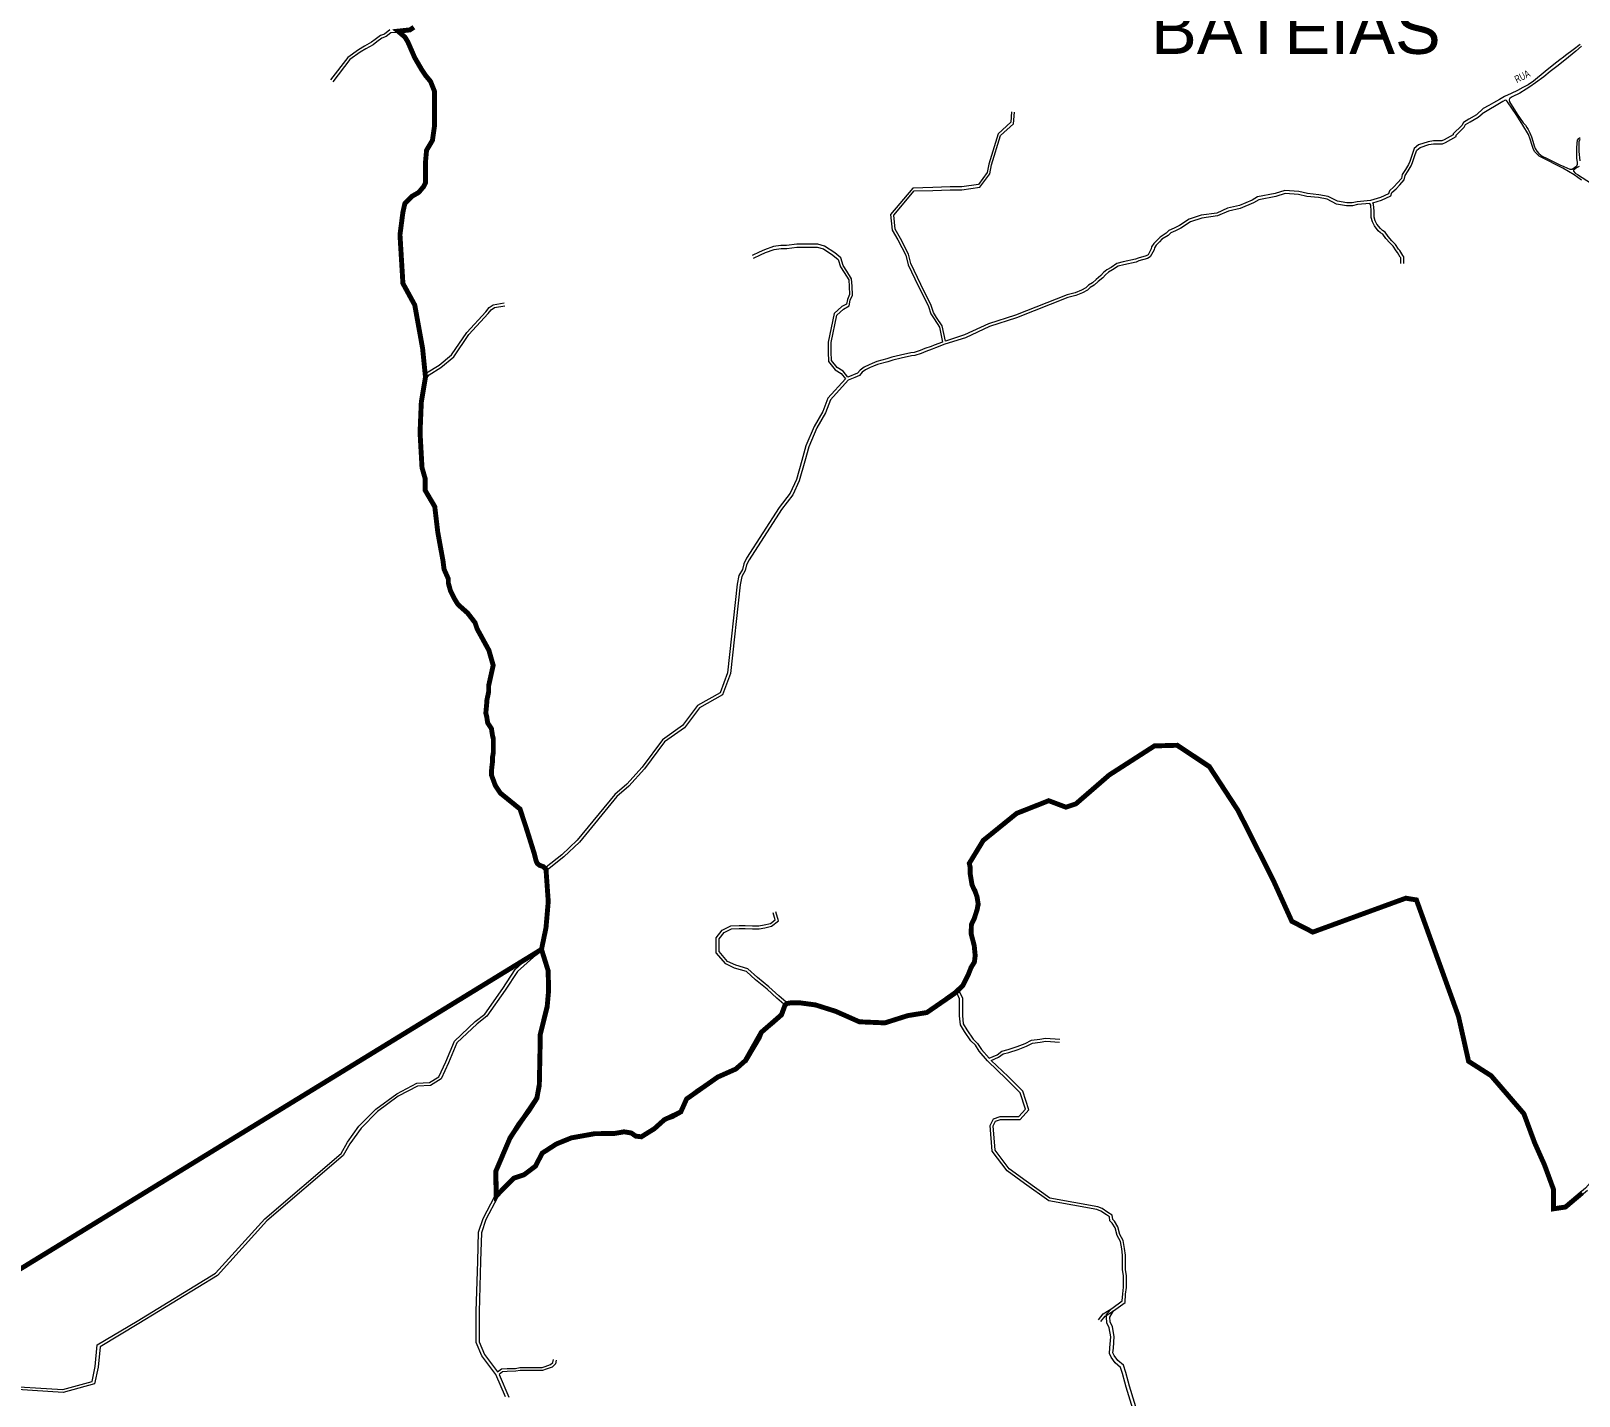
# Model space of a CAD drawing. Header units: millimetres. Extents: x 617885 to 663705, y 7172943 to 7234736.
# Drawn here: x 645561 to 648715, y 7190102 to 7192882 of the extents above; entities that cross this region are included whole.
import ezdxf

# ---------------------------------------------------------------- set-up
doc = ezdxf.new("R2010")
doc.units = ezdxf.units.MM
doc.layers.add('BAIRROS', color=12, linetype='Continuous')
doc.layers.add('TOP_VIAS 10.000', color=7, linetype='Continuous', lineweight=9)
doc.layers.add('VIAS', color=7, linetype='Continuous', lineweight=5)
doc.styles.add('LDUP', font='LDUP.SHX')
doc.styles.get("Standard").update_dxf_attribs({"font": 'arial.ttf'})

msp = doc.modelspace()

# ---------------------------------------------------------------- linework, layer by layer
at = {"layer": 'BAIRROS', "lineweight": 40, "ltscale": 0.3, "const_width": 10}
for points in [[(646340.9, 7192890.1), (646332.9, 7192884.6), (646308.6, 7192882), (646322.7, 7192870), (646328.7, 7192860), (646342.7, 7192827.9), (646356.7, 7192803.9), (646364.8, 7192791.8), (646374.8, 7192779.8), (646382.8, 7192759.8), (646382.8, 7192743.7), (646382.8, 7192707.7), (646382.8, 7192687.6), (646378.8, 7192659.6), (646366.8, 7192639.6), (646364.8, 7192617.5), (646364.8, 7192603.5), (646364.8, 7192589.5), (646364.8, 7192573.4), (646360.8, 7192565.4), (646350.7, 7192553.4), (646336.7, 7192545.4), (646328.7, 7192537.4), (646322.7, 7192531.4), (646318.6, 7192513.3), (646312.6, 7192467.2), (646318.6, 7192368.2), (646342.7, 7192324.1), (646358.7, 7192235.9), (646364.6, 7192177.3), (646356.1, 7192126.4), (646353.5, 7192064.4), (646357.5, 7191992.8), (646363.7, 7191971.4), (646363.7, 7191947), (646383.5, 7191913.4), (646389.6, 7191861.5), (646400.2, 7191803.4), (646402.4, 7191786), (646411.1, 7191766.4), (646411.1, 7191757.7), (646415.4, 7191742.5), (646424.1, 7191725.1), (646430.7, 7191714.2), (646450.3, 7191696.8), (646465.5, 7191677.2), (646469.9, 7191664.2), (646480.7, 7191644.6), (646493.8, 7191620.7), (646502.5, 7191590.2), (646493.3, 7191548.8), (646493.3, 7191536.3), (646489.4, 7191518), (646489.4, 7191513.2), (646487.5, 7191492.9), (646489.4, 7191485.2), (646491.3, 7191472.7), (646499, 7191461.1), (646501, 7191447.6), (646502.9, 7191439.9), (646502.9, 7191420.6), (646502.9, 7191412.9), (646501, 7191402.3), (646501, 7191392.7), (646500, 7191385), (646499, 7191374.4), (646499, 7191366.7), (646506.8, 7191345.5), (646517.2, 7191329.8), (646557.1, 7191297.5), (646569.3, 7191260.7), (646586.3, 7191206.5), (646588.1, 7191199.3), (646589, 7191195), (646590.8, 7191189.9), (646592.6, 7191186.3), (646596.8, 7191182.9), (646604.4, 7191180.2), (646610.1, 7191174.8), (646614.7, 7191109), (646610.1, 7191055.5), (646600.9, 7191011.5), (646600.9, 7191011.5), (646614.3, 7190968.7), (646615.6, 7190929.8), (646612.5, 7190894.8), (646598.6, 7190838.9), (646596.5, 7190736), (646591.5, 7190708.2), (646571, 7190678.1), (646537.1, 7190628.1), (646508, 7190559.8), (646508.8, 7190509.2), (646544.1, 7190545.3), (646565.5, 7190552.5), (646588.6, 7190569.9), (646602.4, 7190596.5), (646631.5, 7190615.3), (646662, 7190627.6), (646709.3, 7190636.1), (646749.2, 7190636.5), (646769.3, 7190639.9), (646783.8, 7190637.5), (646793, 7190631.1), (646804.4, 7190629.8), (646830.8, 7190646.2), (646851.2, 7190664.5), (646884.7, 7190680.4), (646896.6, 7190706.9), (646959.9, 7190751.4), (646996.8, 7190767.8), (647016.2, 7190784.9), (647048.8, 7190842.6), (647089.7, 7190878.3), (647096.9, 7190897.8), (647101.3, 7190901.3), (647110.7, 7190902.9), (647128.4, 7190902.5), (647159.1, 7190898.4), (647200.2, 7190885.4), (647248.6, 7190864), (647300.5, 7190861.8), (647347.1, 7190876.6), (647386, 7190882.9), (647398.5, 7190891.5), (647424, 7190909.1), (647448.5, 7190926.7), (647459.1, 7190937.8), (647470.5, 7190960.3), (647476.2, 7190974.9), (647482.9, 7190985.7), (647484.5, 7190998.7), (647482.5, 7191019.4), (647476.2, 7191043.2), (647476.8, 7191062.2), (647482.4, 7191073.8), (647488.7, 7191093.3), (647490.5, 7191104.6), (647488.2, 7191118.7), (647484.9, 7191128.2), (647482.3, 7191133.8), (647478.1, 7191142.7), (647474.2, 7191166), (647474.2, 7191179.2), (647472.5, 7191186.8), (647500.9, 7191233.4), (647569, 7191288.6), (647634.3, 7191314.4), (647669.4, 7191301.2), (647689.7, 7191308), (647757.6, 7191366.8), (647849.7, 7191426), (647895.8, 7191427.3), (647961.7, 7191383.6), (648020.1, 7191294.2), (648091.5, 7191152.9), (648129.6, 7191068.7), (648172.3, 7191046.7), (648361.7, 7191115.8), (648383.4, 7191112.3), (648469.1, 7190875.2), (648489.7, 7190783.5), (648535.6, 7190754.2), (648602.3, 7190676.8), (648624.3, 7190617.4), (648644.3, 7190572.5), (648662.5, 7190523.1), (648662.5, 7190483), (648687.1, 7190486.7), (648721.3, 7190515.6)], [(644300.1, 7189600.9), (646600.9, 7191011.5), (646601.6, 7191009.5), (646614.3, 7190968.7), (646615.6, 7190929.8), (646612.5, 7190894.8), (646598.6, 7190838.9), (646596.5, 7190736), (646591.5, 7190708.2), (646571, 7190678.1), (646537.1, 7190628.1), (646508, 7190559.8), (646508.8, 7190509.2), (646544.1, 7190545.3), (646565.5, 7190552.5), (646588.6, 7190569.9), (646602.4, 7190596.5), (646631.5, 7190615.3), (646662, 7190627.6), (646709.3, 7190636.1), (646749.2, 7190636.5), (646769.3, 7190639.9), (646783.8, 7190637.5), (646793, 7190631.1), (646804.4, 7190629.8), (646830.8, 7190646.2), (646851.2, 7190664.5), (646884.7, 7190680.4), (646896.6, 7190706.9), (646959.9, 7190751.4), (646996.8, 7190767.8), (647016.2, 7190784.9), (647048.8, 7190842.6), (647089.7, 7190878.3), (647096.9, 7190897.8), (647101.3, 7190901.3), (647110.7, 7190902.9), (647128.4, 7190902.5), (647159.1, 7190898.4), (647200.2, 7190885.4), (647248.6, 7190864), (647300.5, 7190861.8), (647347.1, 7190876.6), (647386, 7190882.9), (647398.5, 7190891.5), (647424, 7190909.1), (647441.8, 7190921.3), (647459.1, 7190937.8), (647470.5, 7190960.3), (647476.2, 7190974.9), (647482.9, 7190985.7), (647484.5, 7190998.7), (647482.5, 7191019.4), (647476.2, 7191043.2), (647476.8, 7191062.2), (647482.4, 7191073.8), (647488.7, 7191093.3), (647490.5, 7191104.6), (647488.2, 7191118.7), (647484.9, 7191128.2), (647482.3, 7191133.8), (647478.1, 7191142.7), (647474.2, 7191166), (647474.2, 7191179.2), (647472.5, 7191186.8), (647500.9, 7191233.4), (647569, 7191288.6), (647634.3, 7191314.4), (647669.4, 7191301.2), (647689.7, 7191308), (647757.6, 7191366.8), (647849.7, 7191426), (647895.8, 7191427.3), (647961.7, 7191383.6), (648020.1, 7191294.2), (648091.5, 7191152.9), (648129.6, 7191068.7), (648172.3, 7191046.7), (648361.7, 7191115.8), (648383.4, 7191112.3), (648469.1, 7190875.2), (648489.7, 7190783.5), (648535.6, 7190754.2), (648602.3, 7190676.8), (648624.3, 7190617.4), (648644.3, 7190572.5), (648662.5, 7190523.1), (648662.5, 7190483), (648687.1, 7190486.7), (648721.3, 7190515.6)]]:
    msp.add_lwpolyline(points, dxfattribs=at)
at = {"layer": 'VIAS', "color": 253}
for points in [[(646291.8, 7192884.6), (646281.3, 7192876.2), (646272.6, 7192873.1), (646262.1, 7192864.7), (646254.7, 7192859.3), (646240.1, 7192851.2), (646228.3, 7192844.1), (646206.1, 7192828.5), (646170.9, 7192782.7)], [(646361.8, 7192574.1), (646361.8, 7192617.6), (646363.8, 7192640.5), (646375.9, 7192660.6), (646379.8, 7192687.9), (646379.8, 7192759.2), (646372.2, 7192778.3), (646362.4, 7192790), (646354.2, 7192802.3), (646340, 7192826.5), (646326, 7192858.6), (646320.3, 7192868), (646307.5, 7192879), (646294, 7192878.6), (646284.2, 7192870.8), (646275.6, 7192867.8), (646265.8, 7192860), (646258, 7192854.2), (646243.1, 7192846.1), (646231.6, 7192839), (646210.2, 7192824.1), (646175.6, 7192779.1)], [(646306.7, 7192879.7), (646306.7, 7192879.7)], [(646341.8, 7192887.1), (646334, 7192881.7), (646315.8, 7192879.8), (646325, 7192871.9), (646331.3, 7192861.3), (646345.4, 7192829.3), (646359.3, 7192805.4), (646367.2, 7192793.6), (646377.4, 7192781.4), (646385.8, 7192760.3)], [(648716.9, 7192855.1), (648702.5, 7192844), (648687, 7192832.6), (648682.9, 7192829.3), (648675.8, 7192823.9), (648663.4, 7192813.8), (648646, 7192800), (648622, 7192780.2), (648611.2, 7192772.6), (648600.2, 7192767), (648589.6, 7192761.3), (648576.3, 7192755.2), (648562.9, 7192748.6), (648552.7, 7192743.1), (648540.5, 7192736.1), (648530.9, 7192730.4), (648519.7, 7192724.2)], [(648719.6, 7192851.5), (648708.3, 7192841.2), (648693.5, 7192828.8), (648672.3, 7192812), (648656, 7192799.6), (648642.7, 7192789.2), (648625.7, 7192776.6), (648614.6, 7192768.6), (648606.9, 7192764), (648593.8, 7192755.8), (648578.7, 7192748.3), (648574.4, 7192745.5), (648572.8, 7192744.7), (648572.1, 7192742), (648572.8, 7192738), (648588.9, 7192712.9), (648588.9, 7192712.9), (648594.8, 7192703.9), (648601, 7192695.5), (648605.3, 7192690.2), (648608.5, 7192685.9), (648611.1, 7192682), (648614.6, 7192675.2), (648617.6, 7192666.8), (648620.5, 7192657.8), (648623.6, 7192648.4), (648625.6, 7192642.7), (648628.7, 7192637.8), (648633.1, 7192633.1), (648639.4, 7192627.6), (648649.8, 7192622.8), (648660.5, 7192617.3), (648675.8, 7192609.7), (648683.4, 7192606), (648695.7, 7192600.8), (648701, 7192601.2), (648705.4, 7192604.4), (648708.2, 7192606.1), (648710.2, 7192608), (648711.4, 7192610.8), (648711.5, 7192614.2), (648710.1, 7192623), (648710, 7192633.2), (648710.2, 7192643.9), (648711.1, 7192654.1), (648711.8, 7192660), (648714, 7192663.3), (648717.3, 7192665.3)], [(646385.8, 7192760.3), (646385.8, 7192687.4), (646381.7, 7192658.6), (646369.7, 7192638.6), (646367.8, 7192617.4), (646367.8, 7192572.7), (646363.3, 7192563.8), (646352.7, 7192551.1), (646338.5, 7192543), (646330.8, 7192535.2), (646325.4, 7192529.8), (646321.6, 7192512.8), (646315.6, 7192467.1), (646321.6, 7192369), (646345.6, 7192325.1), (646361.7, 7192236.3), (646366.8, 7192185.8), (646392.4, 7192201.5), (646417.5, 7192222.9), (646448.5, 7192268.2), (646487.8, 7192310.6), (646494.3, 7192319), (646502.7, 7192324.6), (646525.1, 7192328.4)], [(648720, 7192578.7), (648704.7, 7192589.1), (648681.7, 7192602.6), (648637.6, 7192625), (648633.8, 7192627.5), (648628.7, 7192631.9), (648624.9, 7192636.4), (648622.1, 7192641.1), (648618.9, 7192649.1), (648615.4, 7192662.1), (648611.9, 7192671.7), (648600.3, 7192690.8), (648586.9, 7192712.1), (648568.9, 7192738.3), (648567.1, 7192741.1), (648564.5, 7192741.4), (648559.3, 7192738.8), (648517.5, 7192713.9)], [(647558.3, 7192717.5), (647556.8, 7192696.3), (647531, 7192673.1), (647512.1, 7192611.1), (647509, 7192594.1), (647490.9, 7192569.6), (647457.2, 7192565), (647433.4, 7192565), (647398.3, 7192563.5), (647357.5, 7192562.5), (647312.2, 7192508.8), (647315.6, 7192476.6), (647327.1, 7192456.9), (647342.9, 7192425.4), (647347.7, 7192406.3), (647368.4, 7192363.1), (647385.8, 7192328.4), (647389.4, 7192321.2), (647393.8, 7192306), (647400.9, 7192295.7), (647411.8, 7192279.3), (647418.1, 7192248.8), (647401.2, 7192242.4), (647394.7, 7192239.5), (647381.8, 7192235.3), (647372.3, 7192231.2), (647360.4, 7192227.2), (647353.5, 7192226.7), (647332.6, 7192221.9), (647314.7, 7192217.7), (647304.7, 7192214.2), (647284, 7192208.9), (647274.9, 7192205.2)], [(647318.5, 7192506.9), (647360.4, 7192556.6), (647398.5, 7192557.5), (647433.6, 7192559), (647457.6, 7192559), (647494.2, 7192564), (647514.6, 7192591.6), (647517.9, 7192609.7), (647536.2, 7192669.7), (647562.6, 7192693.5), (647564.3, 7192717)], [(648519.7, 7192724.2), (648505.9, 7192711.4), (648490.2, 7192702.8), (648479.1, 7192696), (648475.7, 7192690.1), (648458.3, 7192672.7), (648458.3, 7192670.8), (648440, 7192660.6), (648435.1, 7192658.5), (648417.9, 7192658.5), (648407.1, 7192656.8), (648387.9, 7192650.2), (648378.8, 7192642.9), (648375.4, 7192632.5), (648369.8, 7192616.6), (648367.5, 7192610.5), (648361.3, 7192600.4), (648354.6, 7192590.3), (648353, 7192581.8), (648344.8, 7192572.8), (648337.7, 7192565), (648328.5, 7192556.6), (648326.3, 7192550.7), (648310, 7192543.3), (648289.9, 7192536.8), (648262.6, 7192534.6), (648252.8, 7192532.4), (648241.3, 7192532.4), (648222.3, 7192535.6), (648203.6, 7192545.5), (648184.4, 7192548.9), (648161.4, 7192551), (648143.8, 7192555.4), (648115.5, 7192557.7), (648095.4, 7192551), (648059.9, 7192544.3), (648048.6, 7192537.6), (648022.7, 7192526.8), (647998.5, 7192521.3), (647976.7, 7192511.5), (647945, 7192507.1), (647920.2, 7192499.2), (647900.5, 7192486.3), (647889.8, 7192480.9), (647879.3, 7192476), (647873.7, 7192470.5), (647861.2, 7192462.7)], [(648342, 7192560.7), (648349.3, 7192568.8), (648358.6, 7192579), (648360.3, 7192588), (648366.3, 7192597.2), (648372.9, 7192607.8), (648375.4, 7192614.5), (648381, 7192630.5), (648384, 7192639.3), (648390.9, 7192644.8), (648408.5, 7192651), (648418.4, 7192652.5), (648436.4, 7192652.5), (648442.7, 7192655.2), (648464.3, 7192667.3), (648464.3, 7192670.2), (648480.5, 7192686.4), (648483.5, 7192691.7), (648493.2, 7192697.6), (648509.4, 7192706.5), (648517.5, 7192713.9)], [(647531, 7192673.1), (647512.1, 7192611.1)], [(647517.9, 7192609.7), (647536.2, 7192669.7)], [(648716.3, 7192661), (648714.4, 7192656.7), (648714.1, 7192652.4), (648714.6, 7192637.2), (648716.3, 7192618.2)], [(648715.1, 7192606.5), (648709.4, 7192603.5), (648703.6, 7192599), (648703.4, 7192597), (648707.1, 7192592.9), (648711.8, 7192589.9), (648740.1, 7192571.9)], [(646490.3, 7191536.6), (646490.3, 7191549.1), (646499.4, 7191590.1), (646491, 7191619.5), (646478.1, 7191643.2), (646467.1, 7191663), (646462.8, 7191675.8), (646448.1, 7191694.8), (646428.3, 7191712.3), (646421.5, 7191723.7), (646412.6, 7191741.4), (646408.1, 7191757.3), (646408.1, 7191765.8), (646399.4, 7191785.2), (646397.2, 7191803), (646386.7, 7191861.1), (646380.6, 7191912.5), (646360.7, 7191946.2), (646360.7, 7191971), (646354.6, 7191992.3), (646350.5, 7192064.4), (646353.1, 7192126.8), (646361.6, 7192177.4), (646355.8, 7192235.5), (646339.8, 7192323.1), (646315.7, 7192367.3), (646309.6, 7192467.3), (646315.7, 7192513.8), (646319.9, 7192532.9), (646326.5, 7192539.5), (646334.9, 7192547.8), (646348.8, 7192555.7), (646358.2, 7192567.1), (646361.8, 7192574.1)], [(647357.5, 7192562.5), (647312.2, 7192508.8)], [(647861.2, 7192462.7), (647855.6, 7192457), (647848.3, 7192449.8), (647844, 7192442.8), (647843.2, 7192438.8), (647836.7, 7192426.7), (647833.1, 7192424.2), (647816.2, 7192419.6), (647810.9, 7192417.3), (647786.2, 7192412), (647773.2, 7192408.7), (647761.2, 7192400.7), (647752.5, 7192396), (647745.9, 7192390.2), (647740.4, 7192384), (647731.2, 7192376.3), (647723.7, 7192369.5), (647715.1, 7192364.8), (647709.6, 7192359.4), (647700.8, 7192354.2), (647687.9, 7192348.9), (647671.6, 7192345.1), (647566.5, 7192303.8), (647511.7, 7192286), (647462.8, 7192263.1), (647423.8, 7192250.8), (647417.5, 7192281.7), (647405.9, 7192299), (647399.3, 7192308.6), (647395, 7192323.4), (647373.8, 7192365.7), (647353.3, 7192408.4), (647348.5, 7192427.5), (647332.4, 7192459.8), (647321.5, 7192478.5), (647318.5, 7192506.9), (647360.4, 7192556.6)], [(648357.8, 7192408.4), (648357.8, 7192422.1), (648355.4, 7192425.3), (648349.7, 7192434.9), (648347.1, 7192438.1), (648340.7, 7192447.7), (648333.5, 7192454.8), (648326.1, 7192463.5), (648319.5, 7192472.8), (648314.1, 7192476.2), (648310, 7192479.7), (648302.8, 7192488.7), (648299.3, 7192495.7), (648297.5, 7192503.3), (648297.5, 7192515.8), (648296.2, 7192529.2), (648294.7, 7192532), (648312.2, 7192537.7), (648331, 7192546.3), (648333.6, 7192553.1), (648342, 7192560.7)], [(648062.1, 7192538.6), (648051.3, 7192532.2), (648024.6, 7192521.1), (648000.4, 7192515.6)], [(648096.9, 7192545.2), (648062.1, 7192538.6)], [(648116.3, 7192551.6), (648096.9, 7192545.2)], [(648142.9, 7192549.5), (648116.3, 7192551.6)], [(648183.6, 7192542.9), (648160.4, 7192545.1), (648142.9, 7192549.5)], [(648253.5, 7192526.4), (648240.8, 7192526.4), (648220.3, 7192529.8), (648201.7, 7192539.7), (648183.6, 7192542.9)], [(648263.5, 7192528.6), (648253.5, 7192526.4)], [(648288.7, 7192530.7), (648263.5, 7192528.6)], [(648291.5, 7192515.5), (648290.3, 7192527.5), (648288.7, 7192530.7)], [(648000.4, 7192515.6), (647978.4, 7192505.7), (647946.3, 7192501.2), (647922.8, 7192493.8), (647903.5, 7192481), (647892.4, 7192475.5), (647882.8, 7192471)], [(648293.6, 7192493.7), (648291.5, 7192502.6), (648291.5, 7192515.5)], [(648297.7, 7192485.4), (648293.6, 7192493.7)], [(647877.4, 7192465.7), (647865, 7192458), (647859.8, 7192452.8), (647853, 7192446), (647849.6, 7192440.6), (647848.9, 7192436.8), (647841.3, 7192422.5), (647835.6, 7192418.7), (647818.2, 7192414)], [(647882.8, 7192471), (647877.4, 7192465.7)], [(648310.5, 7192471.3), (648305.7, 7192475.5), (648297.7, 7192485.4)], [(648315.3, 7192468.3), (648310.5, 7192471.3)], [(648321.4, 7192459.8), (648315.3, 7192468.3)], [(648329.1, 7192450.8), (648321.4, 7192459.8)], [(647191.8, 7192211), (647190.9, 7192229), (647190.9, 7192247.7), (647202.5, 7192303.7), (647216.3, 7192316), (647227.8, 7192322.2), (647229.9, 7192333.7), (647234.8, 7192344.5), (647233.8, 7192362.4), (647232.8, 7192377.5), (647222.8, 7192393.4), (647215.4, 7192404.5), (647210.5, 7192420.1), (647198.3, 7192430.3), (647177.8, 7192444), (647163.6, 7192448.1), (647121, 7192448.1), (647100, 7192445.2), (647088.6, 7192445.2), (647073.8, 7192443.2), (647055.3, 7192436.4), (647044.7, 7192431.6), (647030.4, 7192424.9)], [(647032.9, 7192419.5), (647047.2, 7192426.2), (647057.6, 7192430.9), (647075.2, 7192437.4), (647089, 7192439.2), (647100.5, 7192439.2), (647121.4, 7192442.1), (647162.7, 7192442.1), (647175.2, 7192438.5), (647194.7, 7192425.5)], [(648342.3, 7192434.5), (648336, 7192443.9), (648329.1, 7192450.8)], [(648350.4, 7192421.9), (648344.8, 7192431.4), (648342.3, 7192434.5)], [(647194.7, 7192425.5), (647205.3, 7192416.7)], [(647205.3, 7192416.7), (647210, 7192401.9)], [(647210, 7192401.9), (647217.8, 7192390.1)], [(647775.7, 7192403.1), (647764.3, 7192395.6), (647755.9, 7192391), (647750.1, 7192385.9)], [(647818.2, 7192414), (647812.7, 7192411.6), (647787.6, 7192406.1), (647775.7, 7192403.1)], [(648351.8, 7192420.1), (648350.4, 7192421.9)], [(648351.8, 7192408.4), (648351.8, 7192420.1)], [(647217.8, 7192390.1), (647226.9, 7192375.6), (647227.8, 7192362.1)], [(647395, 7192323.4), (647373.8, 7192365.7)], [(647735.2, 7192371.8), (647727.2, 7192364.6), (647718.7, 7192360), (647713.3, 7192354.6)], [(647750.1, 7192385.9), (647744.6, 7192379.7), (647735.2, 7192371.8)], [(647228.7, 7192345.7), (647224.1, 7192335.5), (647222.4, 7192326.1)], [(647227.8, 7192362.1), (647228.7, 7192345.7)], [(647673.4, 7192339.3), (647568.5, 7192298.2)], [(647703.4, 7192348.8), (647689.8, 7192343.2), (647673.4, 7192339.3)], [(647713.3, 7192354.6), (647703.4, 7192348.8)], [(646595, 7191188.2), (646593.6, 7191191.1), (646591.9, 7191195.8), (646591, 7191199.9), (646589.1, 7191207.3), (646572.1, 7191261.6), (646559.6, 7191299.2), (646519.5, 7191331.8), (646509.5, 7191346.8), (646502, 7191367.2), (646502, 7191374.3), (646503, 7191384.7), (646504, 7191392.5), (646504, 7191402.1), (646505.9, 7191412.7), (646505.9, 7191440.3), (646503.9, 7191448.2), (646501.9, 7191462.2), (646494.2, 7191473.8), (646492.3, 7191485.8), (646490.5, 7191493.1), (646492.4, 7191513), (646492.4, 7191517.7), (646496.3, 7191536), (646496.3, 7191548.5), (646505.6, 7191590.3), (646496.6, 7191621.8), (646483.4, 7191646.1), (646472.6, 7191665.4), (646468.2, 7191678.7), (646452.5, 7191698.9), (646433, 7191716.2), (646426.8, 7191726.6), (646418.2, 7191743.6), (646414.1, 7191758.2), (646414.1, 7191767.1), (646405.3, 7191786.8), (646403.2, 7191803.9), (646392.6, 7191862), (646386.4, 7191914.4), (646366.7, 7191947.8), (646366.7, 7191971.8), (646360.5, 7191993.3), (646356.5, 7192064.4), (646359.1, 7192126.1), (646367.5, 7192176.1), (646371.9, 7192181.9), (646395.9, 7192196.6), (646422, 7192218.8), (646453.2, 7192264.4), (646492.4, 7192306.7), (646498.4, 7192314.5), (646505, 7192318.9), (646526.1, 7192322.5)], [(647197, 7192306.8), (647184.9, 7192248.3), (647184.9, 7192228.9), (647185.9, 7192208.8), (647199.2, 7192192.4), (647211.6, 7192184.8), (647220, 7192173.5), (647184.4, 7192134.2), (647174.1, 7192107.2), (647156.3, 7192076.8), (647139.7, 7192037.1), (647131.6, 7192007.5), (647120.6, 7191968.4), (647107.7, 7191940.6), (647084.8, 7191911.4), (647018.6, 7191808.3), (647013.3, 7191796.6), (647010.3, 7191785.6), (647003, 7191773.2), (646999.9, 7191755.3), (646980.2, 7191575), (646964.8, 7191534.2), (646918.6, 7191508.3), (646888, 7191467.4), (646847.2, 7191438.4), (646806.3, 7191382.9), (646774.6, 7191348.3), (646750.3, 7191327.3), (646673.8, 7191234), (646642.3, 7191204.3), (646610.3, 7191178.8), (646606, 7191182.8), (646598.3, 7191185.6), (646595, 7191188.2)], [(647212.9, 7192320.9), (647197, 7192306.8), (647184.9, 7192248.3)], [(647190.9, 7192247.7), (647202.5, 7192303.7)], [(647222.4, 7192326.1), (647212.9, 7192320.9)], [(647513.9, 7192280.4), (647465, 7192257.5)], [(647568.5, 7192298.2), (647513.9, 7192280.4)], [(647403.5, 7192236.8), (647396.9, 7192233.9)], [(647422.5, 7192244.1), (647403.5, 7192236.8)], [(647465, 7192257.5), (647422.5, 7192244.1)], [(647203.3, 7192197), (647191.8, 7192211)], [(647274.9, 7192205.2), (647268.3, 7192202.2), (647258, 7192197.4), (647250.4, 7192191.7), (647244.9, 7192185.6), (647224.9, 7192177)], [(647316.4, 7192212), (647306.4, 7192208.4), (647285.8, 7192203.1)], [(647361.6, 7192221.3), (647354.4, 7192220.7), (647334, 7192216.1), (647316.4, 7192212)], [(647374.5, 7192225.6), (647361.6, 7192221.3)], [(647383.9, 7192229.7), (647374.5, 7192225.6)], [(647396.9, 7192233.9), (647383.9, 7192229.7)], [(647244.9, 7192185.6), (647224.9, 7192177), (647215.7, 7192189.3), (647203.3, 7192197)], [(647248.5, 7192180.6), (647239.5, 7192176.7), (647225.7, 7192170.8)], [(647254.5, 7192187.3), (647248.5, 7192180.6)], [(647277.2, 7192199.7), (647270.8, 7192196.8), (647261.1, 7192192.2), (647254.5, 7192187.3)], [(647285.8, 7192203.1), (647277.2, 7192199.7)], [(647225.7, 7192170.8), (647189.6, 7192131), (647179.5, 7192104.6), (647161.7, 7192074.1), (647145.3, 7192035.1), (647137.4, 7192005.9), (647126.2, 7191966.3)], [(647126.2, 7191966.3), (647112.9, 7191937.5)], [(647112.9, 7191937.5), (647089.7, 7191907.9), (647023.9, 7191805.4)], [(647023.9, 7191805.4), (647018.9, 7191794.6), (647015.8, 7191783.2), (647008.8, 7191771.1)], [(647008.8, 7191771.1), (647005.8, 7191754.4)], [(647005.8, 7191754.4), (646986.1, 7191573.6)], [(646986.1, 7191573.6), (646969.6, 7191530)], [(645491.3, 7190123.4), (645625.6, 7190114.9), (645685.5, 7190131.4), (645691.5, 7190161.5), (645695.9, 7190205.7), (645777.2, 7190254.4), (645936.9, 7190352), (646037.4, 7190462.6), (646192.5, 7190595.6), (646205.4, 7190618.8), (646229.1, 7190651.4), (646262.7, 7190685.5), (646263.1, 7190685.8), (646306, 7190717.6), (646346.8, 7190738.7), (646372.8, 7190740.1), (646392.1, 7190751.7), (646405.9, 7190782.6), (646423.6, 7190824.7), (646465.8, 7190864.6), (646485.3, 7190879.8), (646522.2, 7190931.9), (646547.6, 7190970.5), (646580.9, 7191000.3), (646598.2, 7191013.2), (646607.1, 7191055.9), (646611.7, 7191109.1), (646607.2, 7191173.4), (646602.8, 7191177.6), (646595.4, 7191180.3), (646590.2, 7191184.3), (646588, 7191188.7), (646586.1, 7191194.2), (646585.2, 7191198.6), (646583.4, 7191205.7), (646566.4, 7191259.7), (646554.5, 7191295.7), (646515, 7191327.8), (646504.1, 7191344.1), (646496, 7191366.2), (646496, 7191374.5), (646497, 7191385.3), (646498, 7191392.9), (646498, 7191402.6), (646499.9, 7191413.2), (646499.9, 7191439.5), (646498, 7191447), (646496.2, 7191460), (646488.5, 7191471.6), (646486.5, 7191484.6), (646484.4, 7191492.7), (646486.4, 7191513.3), (646486.4, 7191518.3), (646490.3, 7191536.6)], [(646969.6, 7191530), (646922.7, 7191503.7), (646892.2, 7191463.1), (646851.5, 7191434)], [(646851.5, 7191434), (646811, 7191379.1), (646778.7, 7191343.9)], [(648732.1, 7190520.5), (648688.5, 7190484.4), (648659.8, 7190478.1), (648659.8, 7190522.8), (648642.9, 7190568.3), (648621.8, 7190616.4), (648600.2, 7190674.6), (648533.2, 7190752.3), (648487.4, 7190780.8), (648466.4, 7190873.5), (648381.2, 7191110), (648362.3, 7191113.2), (648258, 7191074.3), (648173.3, 7191043.6), (648127.6, 7191066.1), (648089.9, 7191149.6), (648017.4, 7191292.6), (647959.9, 7191381.7), (647895, 7191424.6), (647851.9, 7191423.5), (647760.6, 7191364.9), (647691.7, 7191305.6), (647670.1, 7191298), (647634.7, 7191311), (647572.3, 7191286.7), (647503.4, 7191231.8), (647475.7, 7191185.9), (647475.7, 7191185.9), (647476.8, 7191180), (647476.8, 7191169), (647477.5, 7191162.2), (647480.5, 7191145.9), (647482.5, 7191139.7), (647487, 7191132.2), (647490.5, 7191121.3), (647492.8, 7191110.9), (647493.7, 7191101.5), (647490.5, 7191090.6), (647487.9, 7191079.6), (647480.1, 7191062.2), (647479.2, 7191057), (647479.2, 7191044.9), (647480.7, 7191039.4), (647483.3, 7191028.7), (647484.4, 7191024.9), (647486.6, 7191011.3), (647487.7, 7190998.6), (647486, 7190986), (647479.4, 7190974), (647475.2, 7190962.9), (647470.3, 7190953.2), (647466.1, 7190944.6), (647461.6, 7190936.2), (647452, 7190926.7), (647458.4, 7190911.9), (647458.4, 7190876.7), (647460.3, 7190859.7), (647467.8, 7190847.4), (647480.6, 7190828.8), (647489.5, 7190819.9), (647497.5, 7190807.9), (647512.9, 7190789.9), (647529.1, 7190797), (647538.6, 7190804.1), (647551.4, 7190807.4), (647569.8, 7190813.5), (647586.5, 7190819.6), (647599.2, 7190826.7), (647615.9, 7190828.3), (647627.8, 7190830.6), (647656.8, 7190828.3)], [(647896.8, 7191430.6), (647850.1, 7191429.4), (647757, 7191369.8)], [(648022.6, 7191295.6), (647964.3, 7191386), (647896.8, 7191430.6)], [(647757, 7191369.8), (647688.7, 7191310.9), (647670.1, 7191304.4), (647634.6, 7191317.4), (647569.3, 7191292)], [(646754.6, 7191323.1), (646678.1, 7191229.9)], [(646778.7, 7191343.9), (646754.6, 7191323.1)], [(647569.3, 7191292), (647498.8, 7191235.8)], [(648095.3, 7191152.2), (648022.6, 7191295.6)], [(646678.1, 7191229.9), (646646.2, 7191199.8)], [(647498.8, 7191235.8), (647469.8, 7191187.8), (647469.7, 7191186.8), (647469.7, 7191185.4), (647470.8, 7191179.4), (647470.8, 7191168.7), (647471.6, 7191161.3), (647474.6, 7191144.4), (647477, 7191137.1)], [(646646.2, 7191199.8), (646613.2, 7191173.4), (646617.7, 7191109), (646613.1, 7191055.1), (646604, 7191011.6)], [(647477, 7191137.1), (647481.5, 7191129.7)], [(648132.1, 7191070.5), (648095.3, 7191152.2)], [(647481.5, 7191129.7), (647484.7, 7191119.7)], [(647484.7, 7191119.7), (647486.9, 7191109.9), (647487.6, 7191102.1), (647484.7, 7191092.1)], [(648537.1, 7190756.9), (648492.7, 7190784.6), (648472.2, 7190875.2), (648385.7, 7191115.3), (648361.7, 7191119.4), (648256, 7191080)], [(646957, 7191004.7), (646957, 7191035.2), (646969.2, 7191050.7), (646986.6, 7191059.4), (647003.5, 7191060.4), (647015.9, 7191060.4), (647031.1, 7191059.4), (647043.9, 7191059.4), (647054.7, 7191061.4), (647067.2, 7191064.2), (647077.1, 7191071.7), (647072.7, 7191085.9)], [(646963, 7191006.9), (646963, 7191033.1), (646973.1, 7191045.9), (646988.2, 7191053.4), (647003.7, 7191054.4), (647015.7, 7191054.4), (647030.9, 7191053.4), (647044.4, 7191053.4), (647055.9, 7191055.5), (647069.7, 7191058.7), (647084.1, 7191069.4), (647078.4, 7191087.7)], [(647482.2, 7191081.5), (647474.4, 7191064)], [(647484.7, 7191092.1), (647482.2, 7191081.5)], [(648173.6, 7191050.1), (648132.1, 7191070.5)], [(648256, 7191080), (648173.6, 7191050.1)], [(647474.4, 7191064), (647473.2, 7191057.5), (647473.2, 7191044.1), (647474.9, 7191037.9), (647477.5, 7191027.2), (647478.6, 7191023.6), (647480.7, 7191010.6)], [(646604, 7191011.6), (646611.4, 7190987.4), (646617, 7190969.7), (646618.1, 7190942.1)], [(646996.6, 7190979.2), (646980.1, 7190987), (646963, 7191006.9)], [(647480.7, 7191010.6), (647481.7, 7190998.8), (647480.2, 7190987.9)], [(646527.5, 7190100.3), (646508.1, 7190145.3), (646479.5, 7190183.6), (646467.7, 7190211), (646467.7, 7190273.6), (646471, 7190376.3), (646472.7, 7190435.4), (646481.8, 7190463.3), (646505.6, 7190508.5), (646504.4, 7190539.5), (646505.5, 7190561.9), (646512.2, 7190576.5), (646520.9, 7190598.1), (646533, 7190626.6), (646551.6, 7190656.2), (646573.4, 7190685.6), (646588.3, 7190708.9), (646593.6, 7190733.5), (646594.6, 7190787.4), (646594.6, 7190837.7), (646609.9, 7190898.9), (646612.1, 7190922.6), (646612.1, 7190941.9), (646611, 7190968.6), (646605.7, 7190985.6), (646599.3, 7191006.6), (646584.7, 7190995.7), (646552.2, 7190966.5), (646527.2, 7190928.5), (646489.7, 7190875.6), (646469.7, 7190860.1), (646428.7, 7190821.2), (646411.4, 7190780.2), (646396.8, 7190747.6), (646374.7, 7190734.2), (646348.4, 7190732.8), (646309.2, 7190712.5), (646266.9, 7190681.2)], [(646976.4, 7190982.1), (646957, 7191004.7)], [(647080.7, 7190912.4), (647060.4, 7190930.6), (647037.1, 7190949.8), (647018.3, 7190966.6), (646994.4, 7190973.6), (646976.4, 7190982.1)], [(647064.3, 7190935.2), (647041, 7190954.4), (647021.3, 7190972), (646996.6, 7190979.2)], [(647474, 7190976.5), (647469.7, 7190965.3)], [(647480.2, 7190987.9), (647474, 7190976.5)], [(647460.7, 7190947.4), (647456.7, 7190939.8)], [(647465, 7190955.9), (647460.7, 7190947.4)], [(647469.7, 7190965.3), (647465, 7190955.9)], [(646618.1, 7190922.3), (646615.8, 7190897.9)], [(646618.1, 7190942.1), (646618.1, 7190922.3)], [(647084.6, 7190916.9), (647064.3, 7190935.2)], [(647087.3, 7190879.2), (647094.9, 7190899.9), (647080.7, 7190912.4)], [(647110.2, 7190906.1), (647099.3, 7190904.1), (647084.6, 7190916.9)], [(647434, 7190913.2), (647427.1, 7190907.9), (647420.9, 7190902.3), (647409.6, 7190895)], [(647446.2, 7190929.4), (647440.5, 7190923.2), (647430.8, 7190918.3), (647423.2, 7190912.5), (647417.2, 7190907.1)], [(647444.2, 7190918.3), (647434, 7190913.2)], [(647452.4, 7190910.7), (647447.5, 7190921.9), (647444.2, 7190918.3)], [(647456.7, 7190939.8), (647446.3, 7190929.5), (647446.2, 7190929.4)], [(647450.6, 7190925.3), (647450.6, 7190925.2)], [(647350.5, 7190873.5), (647300.2, 7190858.6), (647248.6, 7190861.1), (647202, 7190881.5), (647159.2, 7190895.6), (647130.6, 7190899.2), (647110.7, 7190900.1), (647100.7, 7190898.2), (647092.4, 7190875.7), (647070.9, 7190856.7), (647051.7, 7190841.2), (647048.2, 7190831.9), (647039.5, 7190816.9), (647018.3, 7190782), (646999.1, 7190765.4), (646962, 7190749.3), (646918, 7190720), (646899, 7190704.6), (646886.6, 7190677.3), (646868.2, 7190666.8), (646853.7, 7190662), (646834.3, 7190645), (646806.2, 7190627.1), (646792, 7190628.5), (646783.3, 7190634.7), (646771, 7190637), (646750.3, 7190633.3), (646709.7, 7190633.3), (646663.4, 7190624.8), (646633.2, 7190612.7), (646604.6, 7190594.9), (646591.1, 7190567.9), (646566.7, 7190550), (646547.2, 7190543.9), (646533, 7190529.7), (646511.1, 7190506.1), (646487.3, 7190461), (646478.7, 7190434.3), (646477, 7190376.1), (646473.7, 7190273.5), (646473.7, 7190212.2), (646484.7, 7190186.6), (646511.3, 7190151), (646519.2, 7190156.8), (646531, 7190157.5), (646548, 7190158.1), (646557, 7190160), (646602.2, 7190160), (646608.6, 7190161.8), (646619.5, 7190166), (646624, 7190170.1), (646625.1, 7190176.1)], [(646615.8, 7190897.9), (646600.6, 7190837)], [(647131.1, 7190905.2), (647110.2, 7190906.1)], [(647160.5, 7190901.4), (647131.1, 7190905.2)], [(647250, 7190867), (647204.1, 7190887.1), (647160.5, 7190901.4)], [(647385.3, 7190885.4), (647367.6, 7190882.7), (647349.1, 7190879.4), (647299.5, 7190864.7), (647250, 7190867)], [(647417.2, 7190907.1), (647406.4, 7190900), (647397.3, 7190894.4), (647392.3, 7190889.9), (647385.3, 7190885.4)], [(647396, 7190885.1), (647387.5, 7190879.7)], [(647400.9, 7190889.5), (647396, 7190885.1)], [(647409.6, 7190895), (647400.9, 7190889.5)], [(647454.5, 7190857.7), (647452.4, 7190876.4), (647452.4, 7190910.7)], [(647042.8, 7190834.5), (647046.7, 7190844.8), (647067, 7190861.3), (647087.3, 7190879.2)], [(647387.5, 7190879.7), (647368.6, 7190876.8), (647350.5, 7190873.5)], [(647484.9, 7190816.1), (647475.9, 7190825), (647462.8, 7190844.1), (647454.5, 7190857.7)], [(646600.6, 7190837), (646600.6, 7190787.4), (646599.5, 7190732.8), (646593.9, 7190706.6), (646578.3, 7190682.2)], [(646959.1, 7190754.6), (646995.9, 7190770.5), (647013.7, 7190785.9), (647034.3, 7190819.9)], [(647034.3, 7190819.9), (647042.8, 7190834.5)], [(647588.4, 7190539.5), (647553.5, 7190564.6), (647525, 7190602.7), (647521.2, 7190651.8), (647526.1, 7190661.7), (647536.2, 7190665), (647576.2, 7190665), (647593.9, 7190684.9), (647581.4, 7190722.4), (647551.6, 7190752.3), (647517.3, 7190785.3), (647532.2, 7190791.8), (647541.2, 7190798.6), (647553.1, 7190801.6), (647571.8, 7190807.8), (647589.1, 7190814.1), (647601.1, 7190820.8), (647616.8, 7190822.3), (647628.1, 7190824.6), (647656.3, 7190822.3)], [(647509.7, 7190784.3), (647492.7, 7190804.3), (647484.9, 7190816.1)], [(646914.5, 7190724.9), (646959.1, 7190754.6)], [(647547.4, 7190748), (647510, 7190784), (647509.7, 7190784.3)], [(648648.4, 7190570.6), (648627.3, 7190618.6), (648605.5, 7190677.7), (648537.1, 7190756.9)], [(646894.1, 7190708.3), (646914.5, 7190724.9)], [(647576.2, 7190719.2), (647547.4, 7190748)], [(646865.8, 7190672.3), (646881.9, 7190681.5), (646894.1, 7190708.3)], [(647587.1, 7190686.3), (647576.2, 7190719.2)], [(646266.9, 7190681.2), (646233.7, 7190647.5), (646210.5, 7190615.6), (646197.2, 7190591.8), (646041.6, 7190458.3), (645940.8, 7190347.3), (645780.3, 7190249.3), (645701.6, 7190202.1), (645697.4, 7190160.6), (645690.6, 7190126.6), (645626.2, 7190108.8), (645490.7, 7190117.4)], [(646578.3, 7190682.2), (646556.6, 7190652.9), (646538.3, 7190623.8), (646526.5, 7190595.9)], [(646785.7, 7190640.4), (646794.2, 7190634.3), (646804.7, 7190633.3), (646830.7, 7190649.8), (646850.7, 7190667.3)], [(646850.7, 7190667.3), (646865.8, 7190672.3)], [(647519.1, 7190600.5), (647515.1, 7190653), (647521.9, 7190666.6), (647535.3, 7190671)], [(647535.3, 7190671), (647573.5, 7190671), (647587.1, 7190686.3)], [(646630.5, 7190618.1), (646661.8, 7190630.6)], [(646661.8, 7190630.6), (646709.1, 7190639.3), (646749.8, 7190639.3), (646771, 7190643.1), (646785.7, 7190640.4)], [(647751.7, 7190262), (647752, 7190268.3), (647763.1, 7190279.9), (647784, 7190295.4), (647785, 7190310), (647786.9, 7190323.4), (647786.9, 7190347), (647784.9, 7190358.5), (647784.9, 7190388.4), (647783.1, 7190401.5), (647780.3, 7190416.4), (647773.6, 7190428.8), (647769.8, 7190444.1), (647763.5, 7190454), (647759.1, 7190458.4), (647758.2, 7190466.6), (647751.7, 7190470.7), (647740.3, 7190478.2), (647732.5, 7190481.4), (647634.3, 7190499), (647584.9, 7190534.6), (647549.3, 7190560.3), (647519.1, 7190600.5), (647515.1, 7190653)], [(647525, 7190602.7), (647521.2, 7190651.8)], [(646586.4, 7190571.9), (646600, 7190599.1)], [(646600, 7190599.1), (646630.5, 7190618.1)], [(646517.7, 7190574.1), (646511.4, 7190560.4)], [(646526.5, 7190595.9), (646517.7, 7190574.1)], [(646564, 7190555.4), (646586.4, 7190571.9)], [(648665.8, 7190485.6), (648665.8, 7190523.9), (648648.4, 7190570.6)], [(648774, 7190577.5), (648727.9, 7190524.8), (648685.8, 7190489.9), (648665.8, 7190485.6)], [(646511.4, 7190560.4), (646510.4, 7190539.4)], [(646510.4, 7190539.4), (646511.3, 7190515.2)], [(646511.3, 7190515.2), (646528.7, 7190533.9), (646544, 7190549.2)], [(646544, 7190549.2), (646564, 7190555.4)], [(647734.2, 7190487.2), (647636.7, 7190504.7), (647588.4, 7190539.5)], [(647743.1, 7190483.6), (647734.2, 7190487.2)], [(647763.8, 7190470.2), (647754.9, 7190475.7), (647743.1, 7190483.6)], [(647764.8, 7190461.1), (647763.8, 7190470.2)], [(647768.2, 7190457.8), (647764.8, 7190461.1)], [(647775.3, 7190446.5), (647768.2, 7190457.8)], [(647779.2, 7190431), (647775.3, 7190446.5)], [(647786, 7190418.4), (647779.2, 7190431)], [(647789, 7190402.5), (647786, 7190418.4)], [(647790.9, 7190388.8), (647789, 7190402.5)], [(647790.9, 7190359), (647790.9, 7190388.8)], [(647758.7, 7190262.6), (647766.5, 7190275), (647789.9, 7190292.2), (647790.9, 7190309.4), (647792.9, 7190322.9), (647792.9, 7190347.5), (647790.9, 7190359)], [(647735.8, 7190256.9), (647745.5, 7190269.2), (647763.1, 7190279.9)], [(647740.5, 7190253.2), (647749.5, 7190264.6), (647766.5, 7190275)], [(646631, 7190175), (646629.6, 7190167), (646622.6, 7190160.8), (646610.5, 7190156.1), (646603, 7190154), (646557.6, 7190154), (646548.7, 7190152.1), (646531.3, 7190151.5), (646521.4, 7190150.9), (646514.4, 7190145.8), (646534.4, 7190099.5)]]:
    msp.add_lwpolyline(points, dxfattribs=at)
at = {"layer": 'VIAS', "color": 253, "ltscale": 0.3}
for points in [[(647968.8, 7189458.6), (647981.3, 7189463.7), (647987.6, 7189472), (647987.6, 7189482.8), (647792.3, 7190119.6), (647789.1, 7190130.1), (647784.9, 7190147.9), (647780.8, 7190160.1), (647769.9, 7190169), (647761.2, 7190180.9), (647758, 7190188.6), (647759.1, 7190199.8), (647760.8, 7190222.5), (647757.7, 7190240.3), (647752.8, 7190250.8), (647751.7, 7190262)], [(647970.1, 7189452.8), (647985.7, 7189458), (647994.6, 7189469.6), (647994.6, 7189483.8), (647799, 7190121.6), (647795.9, 7190131.9), (647791.7, 7190149.8), (647786.7, 7190164.3), (647775, 7190173.9), (647767.3, 7190184.4), (647765.1, 7190189.7), (647766, 7190199.2), (647767.9, 7190222.8), (647764.4, 7190242.4), (647759.6, 7190252.7), (647758.7, 7190262.6)]]:
    msp.add_lwpolyline(points, dxfattribs=at)

# ---------------------------------------------------------------- texts
at = {"layer": 'BAIRROS', "lineweight": 40, "ltscale": 0.3}
msp.add_text('BATEIAS', height=100, dxfattribs=at).set_placement((647842.9, 7192835.7))
at = {"layer": 'TOP_VIAS 10.000', "color": 251, "style": 'LDUP', "width": 0.69}
msp.add_text('RUA', height=15, rotation=27.1045, dxfattribs=at).set_placement((648588.2, 7192776))

doc.saveas('drawing.dxf')
